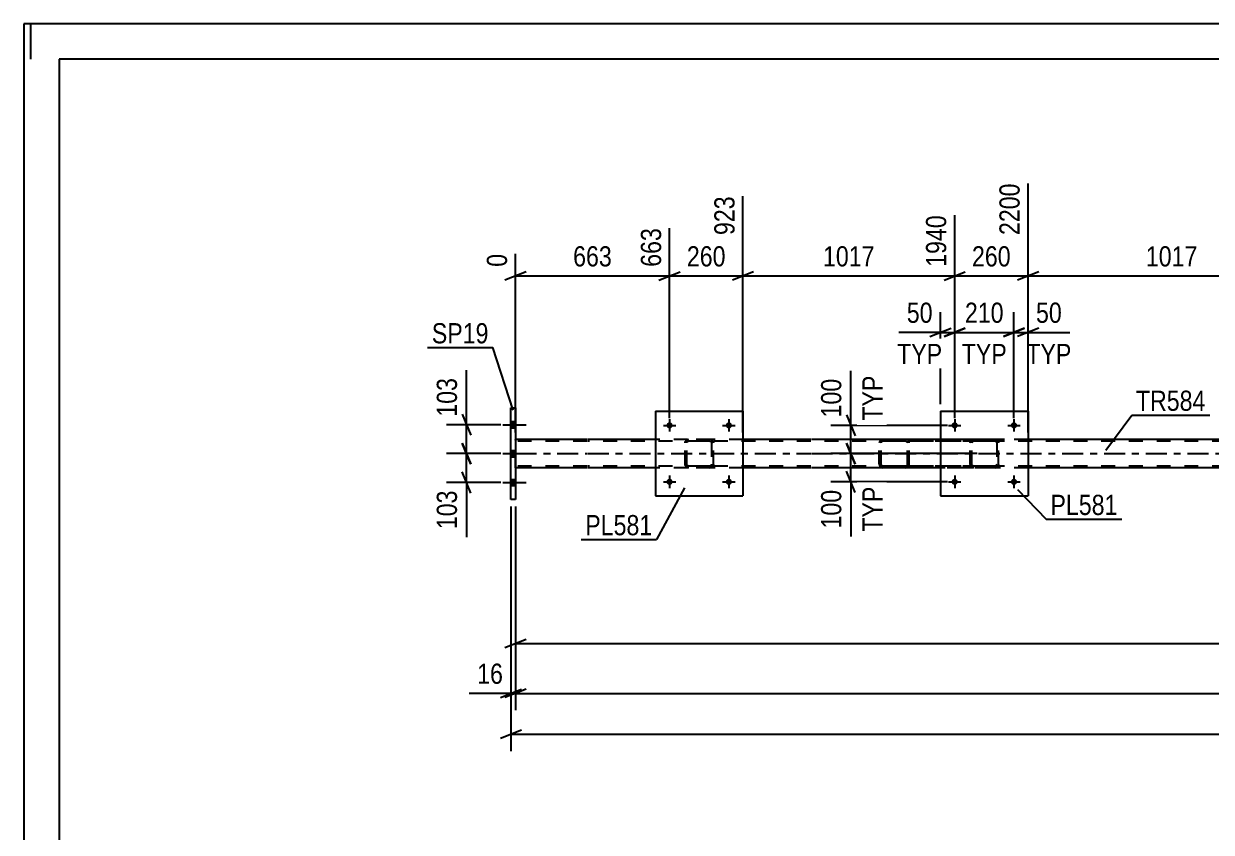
# Model space of a CAD drawing. Header units: millimetres. Extents: x 0 to 841, y 0 to 594.
# Drawn here: x 0 to 168.2, y 479.4 to 594 of the extents above; entities that cross this region are included whole.
import ezdxf

# ---------------------------------------------------------------- set-up
doc = ezdxf.new("R2010")
doc.units = ezdxf.units.MM
doc.linetypes.add('DXK_LINE_DOT2', pattern=[3.9198, 1.9599, -1.9599])
doc.linetypes.add('DXK_LINE_DOT3', pattern=[5.9187, 2.979, -0.9799, 0.9799, -0.9799])
doc.styles.add('Arial Narrow', font='ARIALN.TTF', dxfattribs={"height": 0.2})

# ---------------------------------------------------------------- blocks, each defined once
blk = doc.blocks.new('Unknown-122568611-1133')
at = {"color": 5, "linetype": 'Continuous'}
for p, q in [((841, 594), (0, 594)), ((0, 594), (0, 0)), ((1, 589), (1, 594)), ((836, 589), (5, 589)), ((5, 589), (5, 5))]:
    blk.add_line(p, q, dxfattribs=at)
blk = doc.blocks.new('Bolt-122568611-3935 - 3869')
at = {"linetype": 'Continuous'}
for points in [[(132.29, 537.09, -1), (131.41, 537.09, -1)], [(140.69, 537.09, -1), (139.81, 537.09, -1)]]:
    blk.add_hatch(color=1, dxfattribs=at).paths.add_polyline_path(points)
at = {"color": 1, "linetype": 'Continuous'}
for p, q in [((130.97, 537.09), (132.73, 537.09)), ((131.85, 537.97), (131.85, 536.21)), ((139.37, 537.09), (141.13, 537.09)), ((140.25, 537.97), (140.25, 536.21))]:
    blk.add_line(p, q, dxfattribs=at)
blk = doc.blocks.new('Bolt-122568611-3936 - 3869')
at = {"linetype": 'Continuous'}
for points in [[(132.29, 529.09, -1), (131.41, 529.09, -1)], [(140.69, 529.09, -1), (139.81, 529.09, -1)]]:
    blk.add_hatch(color=1, dxfattribs=at).paths.add_polyline_path(points)
at = {"color": 1, "linetype": 'Continuous'}
for p, q in [((131.85, 529.97), (131.85, 528.21)), ((140.25, 529.97), (140.25, 528.21)), ((130.97, 529.09), (132.73, 529.09)), ((139.37, 529.09), (141.13, 529.09))]:
    blk.add_line(p, q, dxfattribs=at)
blk = doc.blocks.new('Part-122568611-4022 - 3869')
at = {"color": 2, "linetype": 'Continuous'}
for p, q in [((79.77, 535.09), (69.65, 535.09)), ((89.47, 535.09), (79.87, 535.09)), ((111.47, 535.09), (101.87, 535.09)), ((129.85, 535.09), (111.57, 535.09)), ((180.93, 535.09), (142.25, 535.09)), ((79.77, 531.09), (69.65, 531.09)), ((89.47, 531.09), (79.87, 531.09)), ((111.47, 531.09), (101.87, 531.09)), ((129.85, 531.09), (111.57, 531.09)), ((180.93, 531.09), (142.25, 531.09))]:
    blk.add_line(p, q, dxfattribs=at)
at = {"color": 7, "linetype": 'DXK_LINE_DOT2'}
for p, q in [((69.65, 531.09), (69.65, 535.09)), ((79.77, 534.85), (69.65, 534.85)), ((111.47, 534.85), (79.87, 534.85)), ((101.87, 535.09), (89.47, 535.09)), ((754.31, 534.85), (111.57, 534.85)), ((754.31, 535.09), (129.85, 535.09)), ((142.25, 535.09), (129.85, 535.09)), ((79.77, 531.33), (69.65, 531.33)), ((111.47, 531.33), (79.87, 531.33)), ((101.87, 531.09), (89.47, 531.09)), ((754.31, 531.33), (111.57, 531.33)), ((142.25, 531.09), (129.85, 531.09))]:
    blk.add_line(p, q, dxfattribs=at)
at = {"color": 7, "linetype": 'DXK_LINE_DOT3'}
for p, q in [((69.65, 533.09), (79.77, 533.09)), ((79.87, 533.09), (111.47, 533.09)), ((111.57, 533.09), (754.31, 533.09))]:
    blk.add_line(p, q, dxfattribs=at)
blk = doc.blocks.new('Part-122568611-3990 - 3869')
at = {"color": 2, "linetype": 'Continuous'}
for p, q in [((69.01, 539.59), (69.65, 539.59)), ((69.01, 526.59), (69.01, 539.59)), ((69.65, 539.59), (69.65, 526.59)), ((69.65, 526.59), (69.01, 526.59))]:
    blk.add_line(p, q, dxfattribs=at)
blk = doc.blocks.new('Part-122568611-3991 - 3869')
at = {"color": 7, "linetype": 'DXK_LINE_DOT2'}
for p, q in [((121.68, 535.09), (121.48, 535.05)), ((121.58, 534.83), (121.68, 534.85)), ((136.67, 535.09), (121.68, 535.09)), ((136.67, 534.85), (121.68, 534.85)), ((125.11, 535.05), (124.91, 535.09)), ((124.91, 534.85), (125.01, 534.83)), ((121.2, 534.78), (121.17, 534.61)), ((121.17, 531.57), (121.17, 534.61)), ((121.2, 534.79), (121.2, 534.78)), ((121.42, 534.61), (121.44, 534.7)), ((121.42, 531.57), (121.42, 534.61)), ((121.44, 534.7), (121.5, 534.78)), ((121.5, 534.78), (121.58, 534.83)), ((125.01, 534.83), (125.09, 534.78)), ((125.09, 534.78), (125.15, 534.7)), ((125.15, 534.7), (125.17, 534.61)), ((125.17, 531.57), (125.17, 534.61)), ((125.39, 534.78), (125.38, 534.79)), ((125.42, 534.61), (125.39, 534.78)), ((125.42, 531.57), (125.42, 534.61)), ((121.17, 531.57), (121.19, 531.48)), ((121.44, 531.48), (121.42, 531.57)), ((125.17, 531.57), (125.15, 531.48)), ((125.4, 531.48), (125.42, 531.57)), ((121.19, 531.48), (121.2, 531.39)), ((121.5, 531.4), (121.44, 531.48)), ((121.48, 531.13), (121.68, 531.09)), ((121.58, 531.35), (121.5, 531.4)), ((121.68, 531.33), (121.58, 531.35)), ((136.67, 531.33), (121.68, 531.33)), ((136.67, 531.09), (121.68, 531.09)), ((125.01, 531.35), (124.91, 531.33)), ((124.91, 531.09), (125.11, 531.13)), ((125.09, 531.4), (125.01, 531.35)), ((125.15, 531.48), (125.09, 531.4)), ((125.38, 531.39), (125.4, 531.48))]:
    blk.add_line(p, q, dxfattribs=at)
for centre, start, end in [((121.66, 534.59), 110.7583, 155.68), ((124.93, 534.59), 24.32, 69.2417), ((121.66, 531.59), 204.32, 249.2417), ((124.93, 531.59), 290.7583, 335.68)]:
    blk.add_arc(centre, 0.496, start, end, dxfattribs=at)
blk = doc.blocks.new('Bolt-122568611-3933 - 3869')
at = {"linetype": 'Continuous'}
for points in [[(91.91, 537.09, -1), (91.03, 537.09, -1)], [(100.31, 537.09, -1), (99.43, 537.09, -1)]]:
    blk.add_hatch(color=1, dxfattribs=at).paths.add_polyline_path(points)
at = {"color": 1, "linetype": 'Continuous'}
for p, q in [((90.59, 537.09), (92.35, 537.09)), ((91.47, 537.97), (91.47, 536.21)), ((98.99, 537.09), (100.75, 537.09)), ((99.87, 537.97), (99.87, 536.21))]:
    blk.add_line(p, q, dxfattribs=at)
blk = doc.blocks.new('Bolt-122568611-3934 - 3869')
at = {"linetype": 'Continuous'}
for points in [[(91.91, 529.09, -1), (91.03, 529.09, -1)], [(100.31, 529.09, -1), (99.43, 529.09, -1)]]:
    blk.add_hatch(color=1, dxfattribs=at).paths.add_polyline_path(points)
at = {"color": 1, "linetype": 'Continuous'}
for p, q in [((91.47, 529.97), (91.47, 528.21)), ((99.87, 529.97), (99.87, 528.21)), ((90.59, 529.09), (92.35, 529.09)), ((98.99, 529.09), (100.75, 529.09))]:
    blk.add_line(p, q, dxfattribs=at)
blk = doc.blocks.new('Bolt-122568611-3961 - 3869')
at = {"linetype": 'Continuous'}
for points in [[(69.65, 536.75), (69.65, 537.63), (69.01, 537.63), (69.01, 536.75)], [(69.65, 536.75), (69.65, 537.63), (69.01, 537.63), (69.01, 536.75)], [(69.65, 536.75), (69.65, 537.63), (69.01, 537.63), (69.01, 536.75)], [(69.65, 532.65), (69.65, 533.53), (69.01, 533.53), (69.01, 532.65)], [(69.65, 532.65), (69.65, 533.53), (69.01, 533.53), (69.01, 532.65)], [(69.65, 528.55), (69.65, 529.43), (69.01, 529.43), (69.01, 528.55)], [(69.65, 528.55), (69.65, 529.43), (69.01, 529.43), (69.01, 528.55)], [(69.65, 528.55), (69.65, 529.43), (69.01, 529.43), (69.01, 528.55)]]:
    blk.add_hatch(color=1, dxfattribs=at).paths.add_polyline_path(points)
at = {"color": 1, "linetype": 'Continuous'}
for p, q in [((67.85, 537.19), (71.17, 537.19)), ((67.85, 537.19), (71.17, 537.19)), ((67.85, 537.19), (71.17, 537.19)), ((69.01, 537.63), (69.65, 537.63)), ((69.01, 537.63), (69.65, 537.63)), ((69.01, 537.63), (69.65, 537.63)), ((69.01, 536.75), (69.65, 536.75)), ((69.01, 536.75), (69.65, 536.75)), ((69.01, 536.75), (69.65, 536.75)), ((69.01, 533.53), (69.65, 533.53)), ((69.01, 533.53), (69.65, 533.53)), ((67.85, 533.09), (71.17, 533.09)), ((67.85, 533.09), (71.17, 533.09)), ((69.01, 532.65), (69.65, 532.65)), ((69.01, 532.65), (69.65, 532.65)), ((67.85, 528.99), (71.17, 528.99)), ((67.85, 528.99), (71.17, 528.99)), ((67.85, 528.99), (71.17, 528.99)), ((69.01, 529.43), (69.65, 529.43)), ((69.01, 529.43), (69.65, 529.43)), ((69.01, 529.43), (69.65, 529.43)), ((69.01, 528.55), (69.65, 528.55)), ((69.01, 528.55), (69.65, 528.55)), ((69.01, 528.55), (69.65, 528.55))]:
    blk.add_line(p, q, dxfattribs=at)
blk = doc.blocks.new('Part-122568611-4058 - 3869')
at = {"color": 2, "linetype": 'Continuous'}
for p, q in [((129.85, 539.09), (129.85, 527.09)), ((129.85, 539.09), (142.25, 539.09)), ((142.25, 539.09), (142.25, 527.09)), ((129.85, 527.09), (142.25, 527.09))]:
    blk.add_line(p, q, dxfattribs=at)
blk = doc.blocks.new('Part-122568611-4053 - 3869')
at = {"color": 7, "linetype": 'DXK_LINE_DOT2'}
for p, q in [((134.34, 535.05), (134.53, 535.09)), ((134.53, 535.09), (134.34, 535.05)), ((134.43, 534.83), (134.53, 534.85)), ((137.57, 535.09), (134.53, 535.09)), ((137.57, 534.85), (134.53, 534.85)), ((137.57, 535.09), (137.75, 535.05)), ((137.75, 535.05), (137.57, 535.09)), ((137.57, 534.85), (137.66, 534.83)), ((134.05, 534.61), (134.08, 534.79)), ((134.08, 534.79), (134.05, 534.61)), ((134.05, 531.57), (134.05, 534.61)), ((134.29, 534.61), (134.3, 534.7)), ((134.29, 531.57), (134.29, 534.61)), ((134.3, 534.7), (134.36, 534.78)), ((134.36, 534.78), (134.43, 534.83)), ((137.66, 534.83), (137.74, 534.78)), ((137.74, 534.78), (137.79, 534.7)), ((137.79, 534.7), (137.81, 534.61)), ((137.81, 534.61), (137.81, 531.57)), ((138.01, 534.79), (138.05, 534.61)), ((138.05, 534.61), (138.01, 534.79)), ((138.05, 531.57), (138.05, 534.61)), ((134.08, 531.39), (134.05, 531.57)), ((134.05, 531.57), (134.08, 531.39)), ((134.3, 531.48), (134.29, 531.57)), ((137.81, 531.57), (137.79, 531.48)), ((138.05, 531.57), (138.01, 531.39)), ((138.01, 531.39), (138.05, 531.57)), ((134.36, 531.4), (134.3, 531.48)), ((134.53, 531.09), (134.34, 531.13)), ((134.34, 531.13), (134.53, 531.09)), ((134.43, 531.35), (134.36, 531.4)), ((134.53, 531.33), (134.43, 531.35)), ((137.57, 531.33), (134.53, 531.33)), ((137.57, 531.09), (134.53, 531.09)), ((137.66, 531.35), (137.57, 531.33)), ((137.75, 531.13), (137.57, 531.09)), ((137.57, 531.09), (137.75, 531.13)), ((137.74, 531.4), (137.66, 531.35)), ((137.79, 531.48), (137.74, 531.4))]:
    blk.add_line(p, q, dxfattribs=at)
at = {"color": 7, "linetype": 'DXK_LINE_DOT3'}
blk.add_line((136.05, 533.09), (136.05, 533.09), dxfattribs=at)
at = {"color": 7, "linetype": 'DXK_LINE_DOT2'}
for centre, start, end in [((134.53, 534.61), 112.5, 157.5), ((134.53, 534.61), 112.5, 157.5), ((137.57, 534.61), 22.5, 67.5), ((137.57, 534.61), 22.5, 67.5), ((134.53, 531.57), 202.5, 247.5), ((134.53, 531.57), 202.5, 247.5), ((137.57, 531.57), 292.5, 337.5), ((137.57, 531.57), 292.5, 337.5)]:
    blk.add_arc(centre, 0.48, start, end, dxfattribs=at)
blk = doc.blocks.new('Part-122568611-4103 - 3869')
at = {"color": 7, "linetype": 'DXK_LINE_DOT2'}
for p, q in [((93.96, 535.05), (94.15, 535.09)), ((94.15, 535.09), (93.96, 535.05)), ((94.05, 534.83), (94.15, 534.85)), ((97.19, 535.09), (94.15, 535.09)), ((97.19, 534.85), (94.15, 534.85)), ((97.19, 535.09), (97.37, 535.05)), ((97.37, 535.05), (97.19, 535.09)), ((97.19, 534.85), (97.28, 534.83)), ((93.67, 534.61), (93.7, 534.79)), ((93.7, 534.79), (93.67, 534.61)), ((93.67, 531.57), (93.67, 534.61)), ((93.91, 534.61), (93.92, 534.7)), ((93.91, 531.57), (93.91, 534.61)), ((93.92, 534.7), (93.98, 534.78)), ((93.98, 534.78), (94.05, 534.83)), ((97.28, 534.83), (97.36, 534.78)), ((97.36, 534.78), (97.41, 534.7)), ((97.41, 534.7), (97.43, 534.61)), ((97.43, 534.61), (97.43, 531.57)), ((97.63, 534.79), (97.67, 534.61)), ((97.67, 534.61), (97.63, 534.79)), ((97.67, 531.57), (97.67, 534.61)), ((93.7, 531.39), (93.67, 531.57)), ((93.67, 531.57), (93.7, 531.39)), ((93.92, 531.48), (93.91, 531.57)), ((97.43, 531.57), (97.41, 531.48)), ((97.67, 531.57), (97.63, 531.39)), ((97.63, 531.39), (97.67, 531.57)), ((93.98, 531.4), (93.92, 531.48)), ((94.15, 531.09), (93.96, 531.13)), ((93.96, 531.13), (94.15, 531.09)), ((94.05, 531.35), (93.98, 531.4)), ((94.15, 531.33), (94.05, 531.35)), ((97.19, 531.33), (94.15, 531.33)), ((97.19, 531.09), (94.15, 531.09)), ((97.28, 531.35), (97.19, 531.33)), ((97.37, 531.13), (97.19, 531.09)), ((97.19, 531.09), (97.37, 531.13)), ((97.36, 531.4), (97.28, 531.35)), ((97.41, 531.48), (97.36, 531.4))]:
    blk.add_line(p, q, dxfattribs=at)
at = {"color": 7, "linetype": 'DXK_LINE_DOT3'}
blk.add_line((95.67, 533.09), (95.67, 533.09), dxfattribs=at)
at = {"color": 7, "linetype": 'DXK_LINE_DOT2'}
for centre, start, end in [((94.15, 534.61), 112.5, 157.5), ((94.15, 534.61), 112.5, 157.5), ((97.19, 534.61), 22.5, 67.5), ((97.19, 534.61), 22.5, 67.5), ((94.15, 531.57), 202.5, 247.5), ((94.15, 531.57), 202.5, 247.5), ((97.19, 531.57), 292.5, 337.5), ((97.19, 531.57), 292.5, 337.5)]:
    blk.add_arc(centre, 0.48, start, end, dxfattribs=at)
blk = doc.blocks.new('Part-122568611-4108 - 3869')
at = {"color": 2, "linetype": 'Continuous'}
for p, q in [((89.47, 539.09), (89.47, 527.09)), ((89.47, 539.09), (101.87, 539.09)), ((101.87, 539.09), (101.87, 527.09)), ((89.47, 527.09), (101.87, 527.09))]:
    blk.add_line(p, q, dxfattribs=at)
blk = doc.blocks.new('StraightDimension-122568611-4539 - 3869')
at = {"color": 7, "linetype": 'Continuous'}
for p, q in [((62.11, 534.59), (63.31, 531.59)), ((67.55, 533.09), (59.86, 533.09)), ((62.71, 528.99), (62.71, 533.09)), ((63.31, 527.49), (62.11, 530.49)), ((67.55, 528.99), (59.86, 528.99))]:
    blk.add_line(p, q, dxfattribs=at)
at = {"color": 0}
blk.add_wipeout([(61.96, 528.47), (57.76, 528.47), (57.76, 521.78), (61.96, 521.78)], dxfattribs=at)
at = {"color": 7, "linetype": 'Continuous'}
blk.add_line((62.71, 528.99), (62.71, 521.26), dxfattribs=at)
blk.add_line((62.71, 528.99), (62.71, 521.26), dxfattribs=at)
at = {"color": 3, "style": 'Arial Narrow'}
blk.add_text('103', height=2.863, rotation=90.0002, dxfattribs=at).set_placement((61.36, 522.38))
blk = doc.blocks.new('StraightDimension-122568611-4457 - 3869')
at = {"color": 7, "linetype": 'Continuous'}
for p, q in [((131.85, 538.09), (131.85, 553.12)), ((140.25, 538.09), (140.25, 553.12)), ((130.35, 549.67), (133.35, 550.87)), ((131.85, 550.27), (140.25, 550.27)), ((141.75, 550.87), (138.75, 549.67))]:
    blk.add_line(p, q, dxfattribs=at)
at = {"color": 0}
blk.add_wipeout([(139.39, 551.02), (139.39, 555.22), (132.7, 555.22), (132.7, 551.02)], dxfattribs=at)
at = {"color": 0, "linetype": 'Continuous'}
blk.add_wipeout([(139.84, 545.17), (139.84, 549.37), (132.25, 549.37), (132.25, 545.17)], dxfattribs=at)
at = {"color": 3, "style": 'Arial Narrow'}
blk.add_text('210', height=2.863, dxfattribs=at).set_placement((133.3, 551.62))
at = {"color": 3, "linetype": 'Continuous', "style": 'Arial Narrow'}
blk.add_text('TYP', height=2.863, dxfattribs=at).set_placement((132.85, 545.77))
blk = doc.blocks.new('StraightDimension-122568611-4487 - 3869')
at = {"color": 7, "linetype": 'Continuous'}
for p, q in [((69.01, 525.59), (69.01, 490.92)), ((70.51, 493.92), (67.51, 492.72)), ((69.01, 493.32), (754.95, 493.32))]:
    blk.add_line(p, q, dxfattribs=at)
blk = doc.blocks.new('StraightDimension-122568611-4444 - 3869')
at = {"color": 7, "linetype": 'Continuous'}
for p, q in [((129.85, 540.09), (129.85, 553.12)), ((131.85, 538.09), (131.85, 553.12)), ((128.35, 549.67), (131.35, 550.87)), ((129.85, 550.27), (131.85, 550.27)), ((133.35, 550.87), (130.35, 549.67))]:
    blk.add_line(p, q, dxfattribs=at)
at = {"color": 0}
blk.add_wipeout([(129.32, 551.02), (129.32, 555.22), (124.47, 555.22), (124.47, 551.02)], dxfattribs=at)
at = {"color": 0, "linetype": 'Continuous'}
blk.add_wipeout([(130.69, 545.17), (130.69, 549.37), (123.1, 549.37), (123.1, 545.17)], dxfattribs=at)
at = {"color": 7, "linetype": 'Continuous'}
blk.add_line((129.85, 550.27), (123.94, 550.27), dxfattribs=at)
blk.add_line((129.85, 550.27), (123.94, 550.27), dxfattribs=at)
at = {"color": 3, "style": 'Arial Narrow'}
blk.add_text('50', height=2.863, dxfattribs=at).set_placement((125.07, 551.62))
at = {"color": 3, "linetype": 'Continuous', "style": 'Arial Narrow'}
blk.add_text('TYP', height=2.863, dxfattribs=at).set_placement((123.7, 545.77))
blk = doc.blocks.new('StraightDimension-122568611-4349 - 3869')
at = {"color": 7, "linetype": 'Continuous'}
for p, q in [((69.65, 525.59), (69.65, 503.77)), ((71.15, 506.77), (68.15, 505.57)), ((69.65, 506.17), (634.28, 506.17))]:
    blk.add_line(p, q, dxfattribs=at)
blk = doc.blocks.new('StraightDimension-122568611-4413 - 3869')
at = {"color": 7, "linetype": 'Continuous'}
for p, q in [((116.54, 538.59), (117.74, 535.59)), ((130.85, 537.09), (114.29, 537.09)), ((117.14, 533.09), (117.14, 537.09)), ((117.74, 531.59), (116.54, 534.59)), ((135.05, 533.09), (114.29, 533.09))]:
    blk.add_line(p, q, dxfattribs=at)
at = {"color": 0}
blk.add_wipeout([(116.39, 544.3), (112.19, 544.3), (112.19, 537.62), (116.39, 537.62)], dxfattribs=at)
at = {"color": 0, "linetype": 'Continuous'}
blk.add_wipeout([(122.24, 544.75), (118.04, 544.75), (118.04, 537.16), (122.24, 537.16)], dxfattribs=at)
at = {"color": 7, "linetype": 'Continuous'}
blk.add_line((117.14, 537.09), (117.14, 544.83), dxfattribs=at)
blk.add_line((117.14, 537.09), (117.14, 544.83), dxfattribs=at)
at = {"color": 3, "style": 'Arial Narrow'}
blk.add_text('100', height=2.863, rotation=90.0002, dxfattribs=at).set_placement((115.79, 538.22))
at = {"color": 3, "linetype": 'Continuous', "style": 'Arial Narrow'}
blk.add_text('TYP', height=2.863, rotation=90.0002, dxfattribs=at).set_placement((121.64, 537.76))
blk = doc.blocks.new('StraightDimension-122568611-4428 - 3869')
at = {"color": 7, "linetype": 'Continuous'}
for p, q in [((116.54, 534.59), (117.74, 531.59)), ((135.05, 533.09), (114.29, 533.09)), ((117.14, 529.09), (117.14, 533.09)), ((117.74, 527.59), (116.54, 530.59)), ((130.85, 529.09), (114.29, 529.09))]:
    blk.add_line(p, q, dxfattribs=at)
at = {"color": 0}
blk.add_wipeout([(116.39, 528.57), (112.19, 528.57), (112.19, 521.88), (116.39, 521.88)], dxfattribs=at)
at = {"color": 0, "linetype": 'Continuous'}
blk.add_wipeout([(122.24, 529.02), (118.04, 529.02), (118.04, 521.43), (122.24, 521.43)], dxfattribs=at)
at = {"color": 7, "linetype": 'Continuous'}
blk.add_line((117.14, 529.09), (117.14, 521.36), dxfattribs=at)
blk.add_line((117.14, 529.09), (117.14, 521.36), dxfattribs=at)
at = {"color": 3, "linetype": 'Continuous', "style": 'Arial Narrow'}
blk.add_text('TYP', height=2.863, rotation=90.0002, dxfattribs=at).set_placement((121.64, 522.03))
at = {"color": 3, "style": 'Arial Narrow'}
blk.add_text('100', height=2.863, rotation=90.0002, dxfattribs=at).set_placement((115.79, 522.48))
blk = doc.blocks.new('StraightDimension-122568611-4473 - 3869')
at = {"color": 7, "linetype": 'Continuous'}
for p, q in [((140.25, 538.09), (140.25, 553.12)), ((142.25, 540.09), (142.25, 553.12)), ((138.75, 549.67), (141.75, 550.87)), ((140.25, 550.27), (142.25, 550.27)), ((143.75, 550.87), (140.75, 549.67))]:
    blk.add_line(p, q, dxfattribs=at)
at = {"color": 0}
blk.add_wipeout([(147.63, 551.02), (147.63, 555.22), (142.77, 555.22), (142.77, 551.02)], dxfattribs=at)
at = {"color": 0, "linetype": 'Continuous'}
blk.add_wipeout([(148.99, 545.17), (148.99, 549.37), (141.4, 549.37), (141.4, 545.17)], dxfattribs=at)
at = {"color": 7, "linetype": 'Continuous'}
blk.add_line((142.25, 550.27), (148.15, 550.27), dxfattribs=at)
blk.add_line((142.25, 550.27), (148.15, 550.27), dxfattribs=at)
at = {"color": 3, "style": 'Arial Narrow'}
blk.add_text('50', height=2.863, dxfattribs=at).set_placement((143.37, 551.62))
at = {"color": 3, "linetype": 'Continuous', "style": 'Arial Narrow'}
blk.add_text('TYP', height=2.863, dxfattribs=at).set_placement((142, 545.77))
blk = doc.blocks.new('StraightDimension-122568611-4508 - 3869')
at = {"color": 7, "linetype": 'Continuous'}
for p, q in [((69.65, 525.59), (69.65, 496.72)), ((71.15, 499.72), (68.15, 498.52)), ((69.65, 499.12), (754.31, 499.12))]:
    blk.add_line(p, q, dxfattribs=at)
blk = doc.blocks.new('StraightDimension-122568611-4518 - 3869')
at = {"color": 7, "linetype": 'Continuous'}
for p, q in [((69.01, 525.59), (69.01, 496.72)), ((69.65, 525.59), (69.65, 496.72)), ((67.51, 498.52), (70.51, 499.72)), ((71.15, 499.72), (68.15, 498.52)), ((69.01, 499.12), (69.65, 499.12))]:
    blk.add_line(p, q, dxfattribs=at)
at = {"color": 0}
blk.add_wipeout([(68.48, 499.87), (68.48, 504.07), (63.62, 504.07), (63.62, 499.87)], dxfattribs=at)
at = {"color": 7, "linetype": 'Continuous'}
blk.add_line((69.01, 499.12), (63.1, 499.12), dxfattribs=at)
blk.add_line((69.01, 499.12), (63.1, 499.12), dxfattribs=at)
at = {"color": 3, "style": 'Arial Narrow'}
blk.add_text('16', height=2.863, dxfattribs=at).set_placement((64.22, 500.47))
blk = doc.blocks.new('StraightDimension-122568611-4529 - 3869')
at = {"color": 7, "linetype": 'Continuous'}
for p, q in [((62.11, 538.69), (63.31, 535.69)), ((67.55, 537.19), (59.86, 537.19)), ((62.71, 533.09), (62.71, 537.19)), ((63.31, 531.59), (62.11, 534.59)), ((67.55, 533.09), (59.86, 533.09))]:
    blk.add_line(p, q, dxfattribs=at)
at = {"color": 0}
blk.add_wipeout([(61.96, 544.4), (57.76, 544.4), (57.76, 537.72), (61.96, 537.72)], dxfattribs=at)
at = {"color": 7, "linetype": 'Continuous'}
blk.add_line((62.71, 537.19), (62.71, 544.93), dxfattribs=at)
blk.add_line((62.71, 537.19), (62.71, 544.93), dxfattribs=at)
at = {"color": 3, "style": 'Arial Narrow'}
blk.add_text('103', height=2.863, rotation=90.0002, dxfattribs=at).set_placement((61.36, 538.32))
blk = doc.blocks.new('StraightDimension-122568611-12136 - 3869')
at = {"color": 7, "linetype": 'Continuous'}
for p, q in [((142.25, 536.09), (142.25, 571.38)), ((182.93, 538.09), (182.93, 566.88)), ((143.75, 558.86), (140.75, 557.66)), ((181.43, 557.66), (184.43, 558.86)), ((142.25, 558.26), (182.93, 558.26))]:
    blk.add_line(p, q, dxfattribs=at)
at = {"color": 0, "linetype": 'Continuous'}
blk.add_wipeout([(182.33, 567.48), (178.13, 567.48), (178.13, 558.96), (182.33, 558.96)], dxfattribs=at)
at = {"color": 0}
blk.add_wipeout([(166.84, 559.01), (166.84, 563.21), (158.33, 563.21), (158.33, 559.01)], dxfattribs=at)
at = {"color": 3, "linetype": 'Continuous', "style": 'Arial Narrow'}
blk.add_text('3217', height=2.863, rotation=90.0002, dxfattribs=at).set_placement((181.73, 559.56))
at = {"color": 3, "style": 'Arial Narrow'}
blk.add_text('1017', height=2.863, dxfattribs=at).set_placement((158.93, 559.61))
blk = doc.blocks.new('StraightDimension-122568611-12137 - 3869')
at = {"color": 7, "linetype": 'Continuous'}
for p, q in [((142.25, 536.09), (142.25, 571.38)), ((131.85, 538.09), (131.85, 566.88)), ((130.35, 557.66), (133.35, 558.86)), ((143.75, 558.86), (140.75, 557.66)), ((131.85, 558.26), (142.25, 558.26))]:
    blk.add_line(p, q, dxfattribs=at)
at = {"color": 0}
blk.add_wipeout([(140.39, 559.01), (140.39, 563.21), (133.7, 563.21), (133.7, 559.01)], dxfattribs=at)
at = {"color": 3, "style": 'Arial Narrow'}
blk.add_text('260', height=2.863, dxfattribs=at).set_placement((134.3, 559.61))
at = {"color": 0, "linetype": 'Continuous'}
blk.add_wipeout([(141.65, 571.98), (137.45, 571.98), (137.45, 563.46), (141.65, 563.46)], dxfattribs=at)
at = {"color": 3, "linetype": 'Continuous', "style": 'Arial Narrow'}
blk.add_text('2200', height=2.863, rotation=90.0002, dxfattribs=at).set_placement((141.05, 564.06))
blk = doc.blocks.new('StraightDimension-122568611-12138 - 3869')
at = {"color": 7, "linetype": 'Continuous'}
for p, q in [((101.87, 536.09), (101.87, 569.55)), ((131.85, 538.09), (131.85, 566.88)), ((103.37, 558.86), (100.37, 557.66)), ((130.35, 557.66), (133.35, 558.86)), ((101.87, 558.26), (131.85, 558.26))]:
    blk.add_line(p, q, dxfattribs=at)
at = {"color": 0, "linetype": 'Continuous'}
blk.add_wipeout([(131.25, 567.48), (127.05, 567.48), (127.05, 558.96), (131.25, 558.96)], dxfattribs=at)
at = {"color": 0}
blk.add_wipeout([(121.11, 559.01), (121.11, 563.21), (112.6, 563.21), (112.6, 559.01)], dxfattribs=at)
at = {"color": 3, "linetype": 'Continuous', "style": 'Arial Narrow'}
blk.add_text('1940', height=2.863, rotation=90.0002, dxfattribs=at).set_placement((130.65, 559.56))
at = {"color": 3, "style": 'Arial Narrow'}
blk.add_text('1017', height=2.863, dxfattribs=at).set_placement((113.2, 559.61))
blk = doc.blocks.new('StraightDimension-122568611-12139 - 3869')
at = {"color": 7, "linetype": 'Continuous'}
for p, q in [((101.87, 536.09), (101.87, 569.55)), ((91.47, 538.09), (91.47, 565.05)), ((89.97, 557.66), (92.97, 558.86)), ((103.37, 558.86), (100.37, 557.66)), ((91.47, 558.26), (101.87, 558.26))]:
    blk.add_line(p, q, dxfattribs=at)
at = {"color": 0}
blk.add_wipeout([(100.01, 559.01), (100.01, 563.21), (93.32, 563.21), (93.32, 559.01)], dxfattribs=at)
at = {"color": 3, "style": 'Arial Narrow'}
blk.add_text('260', height=2.863, dxfattribs=at).set_placement((93.92, 559.61))
at = {"color": 0, "linetype": 'Continuous'}
blk.add_wipeout([(101.27, 570.15), (97.07, 570.15), (97.07, 563.46), (101.27, 563.46)], dxfattribs=at)
at = {"color": 3, "linetype": 'Continuous', "style": 'Arial Narrow'}
blk.add_text('923', height=2.863, rotation=90.0002, dxfattribs=at).set_placement((100.67, 564.06))
blk = doc.blocks.new('StraightDimension-122568611-12140 - 3869')
at = {"color": 7, "linetype": 'Continuous'}
for p, q in [((91.47, 538.09), (91.47, 565.05)), ((69.65, 536.09), (69.65, 561.39)), ((71.15, 558.86), (68.15, 557.66)), ((89.97, 557.66), (92.97, 558.86)), ((69.65, 558.26), (91.47, 558.26))]:
    blk.add_line(p, q, dxfattribs=at)
at = {"color": 0, "linetype": 'Continuous'}
for points in [[(90.87, 565.65), (86.67, 565.65), (86.67, 558.96), (90.87, 558.96)], [(69.05, 561.99), (64.85, 561.99), (64.85, 558.96), (69.05, 558.96)]]:
    blk.add_wipeout(points, dxfattribs=at)
at = {"color": 0}
blk.add_wipeout([(83.9, 559.01), (83.9, 563.21), (77.21, 563.21), (77.21, 559.01)], dxfattribs=at)
at = {"color": 3, "linetype": 'Continuous', "style": 'Arial Narrow'}
for s, height, p in [('663', 2.863, (90.27, 559.56)), ('0', 2.86, (68.45, 559.56))]:
    blk.add_text(s, height=height, rotation=90.0002, dxfattribs=at).set_placement(p)
at = {"color": 3, "style": 'Arial Narrow'}
blk.add_text('663', height=2.863, dxfattribs=at).set_placement((77.81, 559.61))
blk = doc.blocks.new('Mark-122568611-3986 - 3869')
at = {"color": 0}
blk.add_wipeout([(65.84, 548.71), (65.84, 551.71), (57.8, 551.71), (57.8, 548.71)], dxfattribs=at)
blk.add_wipeout([(65.84, 548.71), (65.84, 551.71), (57.8, 551.71), (57.8, 548.71)], dxfattribs=at)
at = {"color": 30, "linetype": 'Continuous'}
for p in [(57.2, 548.11), (69.33, 539.23)]:
    blk.add_line(p, (66.44, 548.11), dxfattribs=at)
at = {"color": 3, "style": 'Arial Narrow'}
blk.add_text('SP19', height=2.863, dxfattribs=at).set_placement((57.8, 548.71))
blk = doc.blocks.new('Mark-122568611-4054 - 3869')
at = {"color": 0}
blk.add_wipeout([(154.93, 524.39), (154.93, 527.39), (145.42, 527.39), (145.42, 524.39)], dxfattribs=at)
blk.add_wipeout([(154.93, 524.39), (154.93, 527.39), (145.42, 527.39), (145.42, 524.39)], dxfattribs=at)
at = {"color": 30, "linetype": 'Continuous'}
for p, q in [((140.76, 527.99), (144.82, 523.79)), ((144.82, 523.79), (155.53, 523.79))]:
    blk.add_line(p, q, dxfattribs=at)
at = {"color": 3, "style": 'Arial Narrow'}
blk.add_text('PL581', height=2.863, dxfattribs=at).set_placement((145.42, 524.39))
blk = doc.blocks.new('Mark-122568611-4018 - 3869')
at = {"color": 0}
blk.add_wipeout([(167.38, 539.15), (167.38, 542.15), (157.52, 542.15), (157.52, 539.15)], dxfattribs=at)
blk.add_wipeout([(167.38, 539.15), (167.38, 542.15), (157.52, 542.15), (157.52, 539.15)], dxfattribs=at)
at = {"color": 30, "linetype": 'Continuous'}
for p, q in [((153.25, 533.56), (156.92, 538.55)), ((156.92, 538.55), (167.98, 538.55))]:
    blk.add_line(p, q, dxfattribs=at)
at = {"color": 3, "style": 'Arial Narrow'}
blk.add_text('TR584', height=2.863, dxfattribs=at).set_placement((157.52, 539.15))
blk = doc.blocks.new('Mark-122568611-4104 - 3869')
at = {"color": 0}
blk.add_wipeout([(89.04, 521.52), (89.04, 524.52), (79.53, 524.52), (79.53, 521.52)], dxfattribs=at)
blk.add_wipeout([(89.04, 521.52), (89.04, 524.52), (79.53, 524.52), (79.53, 521.52)], dxfattribs=at)
at = {"color": 30, "linetype": 'Continuous'}
for p in [(93.57, 528.26), (78.93, 520.92)]:
    blk.add_line(p, (89.64, 520.92), dxfattribs=at)
at = {"color": 3, "style": 'Arial Narrow'}
blk.add_text('PL581', height=2.863, dxfattribs=at).set_placement((79.53, 521.52))

msp = doc.modelspace()

# ---------------------------------------------------------------- block references
for name in ['Unknown-122568611-1133', 'Part-122568611-3990 - 3869', 'Part-122568611-4108 - 3869', 'Part-122568611-4058 - 3869', 'Bolt-122568611-3961 - 3869', 'Part-122568611-4022 - 3869', 'Bolt-122568611-3933 - 3869', 'Bolt-122568611-3935 - 3869', 'Part-122568611-4103 - 3869', 'Part-122568611-3991 - 3869', 'Part-122568611-4053 - 3869', 'Bolt-122568611-3934 - 3869', 'Bolt-122568611-3936 - 3869']:
    msp.add_blockref(name, (0, 0))

# ---------------------------------------------------------------- next in the draw order: block references
for name in ['StraightDimension-122568611-4457 - 3869', 'StraightDimension-122568611-4539 - 3869']:
    msp.add_blockref(name, (0, 0))

# ---------------------------------------------------------------- next in the draw order: block references
for name in ['StraightDimension-122568611-4444 - 3869', 'StraightDimension-122568611-4473 - 3869', 'StraightDimension-122568611-4529 - 3869', 'StraightDimension-122568611-4487 - 3869']:
    msp.add_blockref(name, (0, 0))

# ---------------------------------------------------------------- next in the draw order: block references
for name in ['StraightDimension-122568611-12136 - 3869', 'StraightDimension-122568611-4413 - 3869', 'StraightDimension-122568611-4349 - 3869']:
    msp.add_blockref(name, (0, 0))

# ---------------------------------------------------------------- next in the draw order: block references
for name in ['StraightDimension-122568611-12137 - 3869', 'Mark-122568611-4018 - 3869', 'StraightDimension-122568611-4428 - 3869']:
    msp.add_blockref(name, (0, 0))

# ---------------------------------------------------------------- next in the draw order: block references
for name in ['StraightDimension-122568611-12138 - 3869', 'StraightDimension-122568611-4508 - 3869']:
    msp.add_blockref(name, (0, 0))

# ---------------------------------------------------------------- next in the draw order: block references
for name in ['StraightDimension-122568611-12139 - 3869', 'Mark-122568611-4104 - 3869', 'Mark-122568611-4054 - 3869', 'StraightDimension-122568611-4518 - 3869']:
    msp.add_blockref(name, (0, 0))

# ---------------------------------------------------------------- next in the draw order: block references
msp.add_blockref('StraightDimension-122568611-12140 - 3869', (0, 0))

# ---------------------------------------------------------------- next in the draw order: block references
msp.add_blockref('Mark-122568611-3986 - 3869', (0, 0))

doc.saveas('drawing.dxf')
